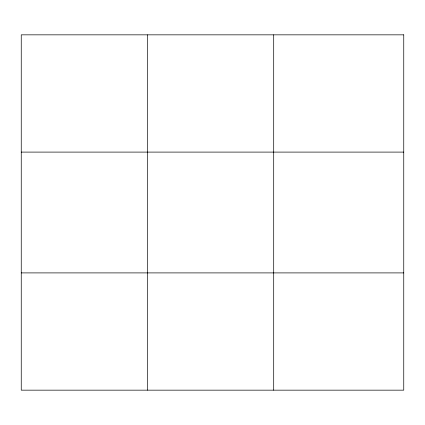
<?xml version="1.0" encoding="UTF-8"?>
<svg xmlns="http://www.w3.org/2000/svg" width="425" height="425" viewBox="0 0 425 425"><rect width="100%" height="100%" fill="white"/><g stroke="black" fill="none" stroke-linecap="round" stroke-linejoin="round"><path stroke-width="0.64" d="M147.475 34.839L147.475 390.161M273.7 34.839L273.7 390.161M21.25 152.097L403.75 152.097M21.25 272.903L403.75 272.903M403.75 34.839L403.75 390.161L21.25 390.161L21.25 34.839L403.75 34.839"/></g></svg>
